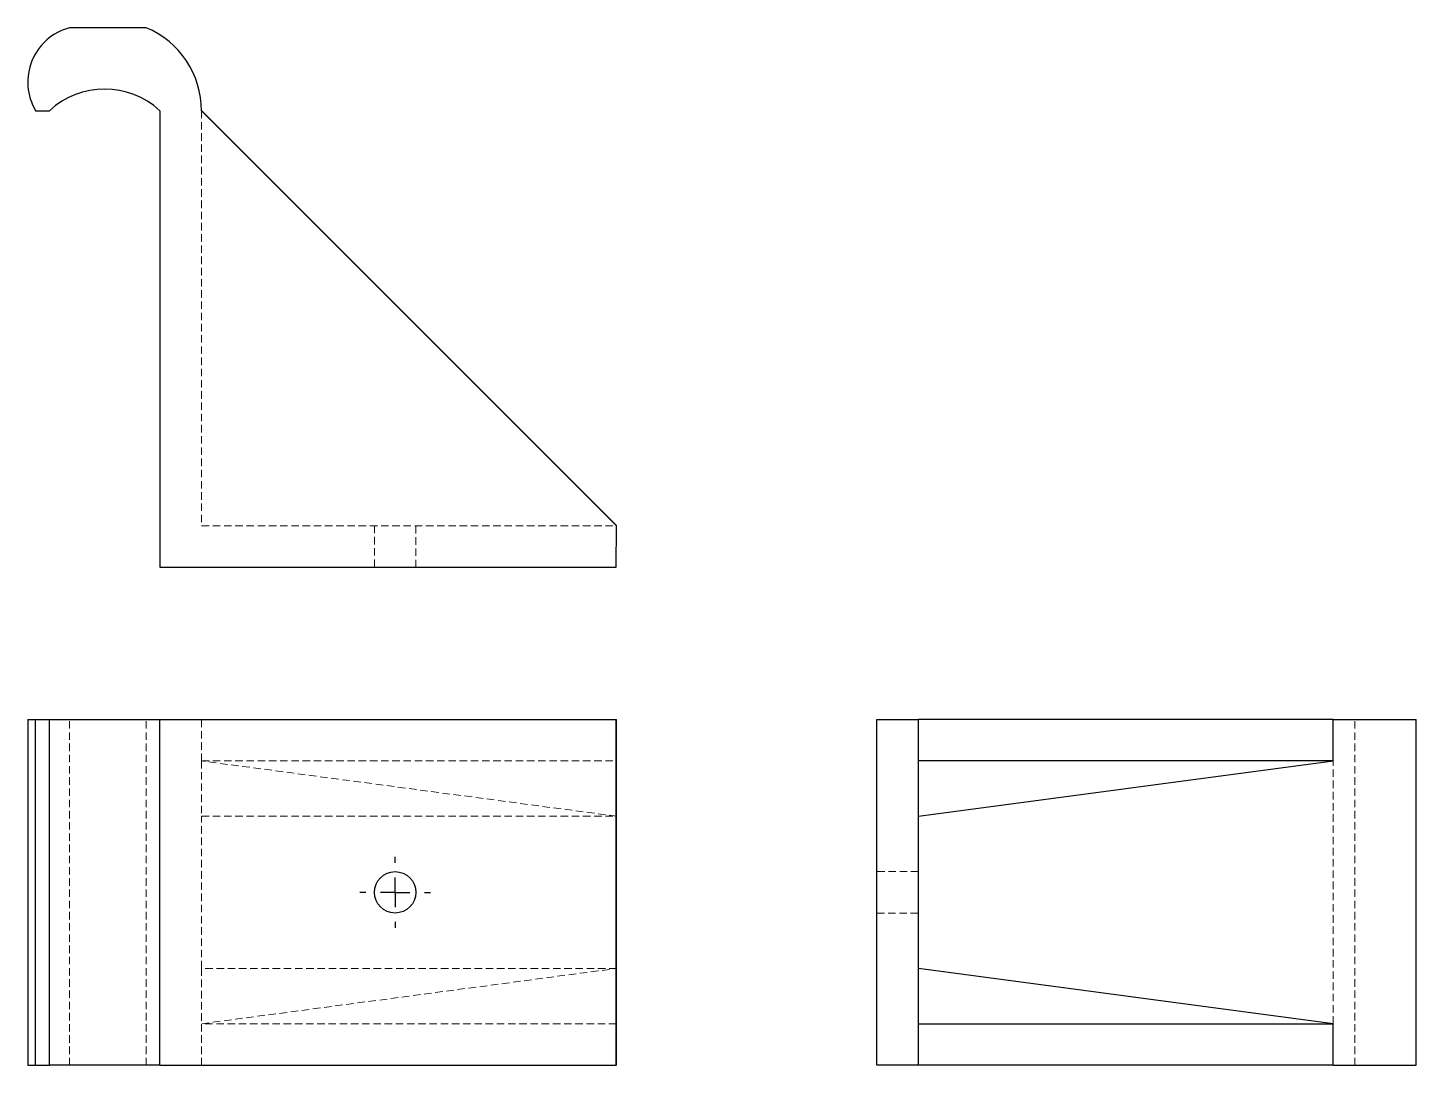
# Model space of a CAD drawing. Header units: millimetres. Extents: x 33 to 269, y 28 to 204.
import ezdxf

# ---------------------------------------------------------------- set-up
doc = ezdxf.new("R2010")
doc.units = ezdxf.units.MM
doc.linetypes.add('HIDDEN', pattern=[1.905, 1.27, -0.635])
doc.layers.add('10', color=7, linetype='Continuous')

# ---------------------------------------------------------------- blocks, each defined once
blk = doc.blocks.new('SW_CENTERMARKSYMBOL_0')
at = {"layer": '10', "color": 0}
for p, q in [((0, 5), (0, 6.02)), ((0, 0), (0, 2.5)), ((-5, 0), (-6.02, 0)), ((0, 0), (-2.5, 0)), ((0, 0), (0, -2.5)), ((0, 0), (2.5, 0)), ((5, 0), (6.02, 0)), ((0, -5), (0, -6.02))]:
    blk.add_line(p, q, dxfattribs=at)

msp = doc.modelspace()

# ---------------------------------------------------------------- linework, layer by layer
at = {"color": 7, "linetype": 'Continuous', "lineweight": 25}
for p, q in [((53.12, 203.79), (40.09, 203.79)), ((34.33, 189.7), (36.68, 189.7)), ((55.41, 189.7), (55.41, 112.21)), ((62.52, 189.7), (133, 119.25)), ((62.52, 189.7), (62.55, 189.7)), ((62.55, 189.7), (132.97, 119.28)), ((132.91, 112.21), (133, 119.25)), ((55.41, 112.21), (132.91, 112.21)), ((33, 86.36), (33, 27.64)), ((33, 86.36), (34.33, 86.36)), ((34.33, 27.64), (34.33, 86.36)), ((34.33, 86.36), (36.68, 86.36)), ((36.68, 27.64), (36.68, 86.36)), ((36.68, 86.36), (55.41, 86.36)), ((55.41, 27.64), (55.41, 86.36)), ((55.41, 86.36), (132.91, 86.36)), ((132.91, 27.64), (132.91, 86.36)), ((132.91, 86.36), (133, 86.36)), ((133, 79.31), (133, 86.36)), ((177.21, 27.64), (177.21, 86.36)), ((177.21, 86.36), (184.25, 86.36)), ((184.25, 79.31), (184.25, 86.36)), ((254.7, 86.36), (184.25, 86.36)), ((254.7, 79.31), (254.7, 86.36)), ((254.7, 86.36), (268.79, 86.36)), ((268.79, 27.64), (268.79, 86.36)), ((133, 69.92), (133, 79.31)), ((184.25, 69.92), (184.25, 79.31)), ((184.25, 69.92), (254.7, 79.31)), ((254.7, 79.31), (184.28, 79.31)), ((133, 44.08), (133, 69.92)), ((184.25, 44.08), (184.25, 69.92)), ((133, 34.69), (133, 44.08)), ((184.25, 34.69), (184.25, 44.08)), ((254.7, 34.69), (184.25, 44.08)), ((133, 27.64), (133, 34.69)), ((184.25, 27.64), (184.25, 34.69)), ((184.28, 34.69), (254.7, 34.69)), ((254.7, 27.64), (254.7, 34.69)), ((33, 27.64), (34.33, 27.64)), ((34.33, 27.64), (36.68, 27.64)), ((55.41, 27.64), (36.68, 27.64)), ((55.41, 27.64), (132.91, 27.64)), ((133, 27.64), (132.91, 27.64)), ((184.25, 27.64), (177.21, 27.64)), ((254.7, 27.64), (184.25, 27.64)), ((254.7, 27.64), (268.79, 27.64))]:
    msp.add_line(p, q, dxfattribs=at)
at = {"color": 7, "linetype": 'HIDDEN', "lineweight": 18}
for p, q in [((62.52, 189.7), (62.52, 119.25)), ((62.52, 119.25), (133, 119.25)), ((91.87, 119.25), (91.87, 112.21)), ((98.92, 112.21), (98.92, 119.25)), ((133, 119.25), (132.97, 119.28)), ((133, 119.25), (132.97, 119.28)), ((40.09, 27.64), (40.09, 86.36)), ((53.12, 27.64), (53.12, 86.36)), ((62.52, 79.31), (62.52, 86.36)), ((258.39, 27.64), (258.39, 86.36)), ((62.52, 79.31), (62.52, 69.92)), ((62.52, 79.31), (132.97, 79.31)), ((133, 69.92), (62.55, 79.31)), ((254.7, 34.69), (254.7, 79.31)), ((62.52, 69.92), (133, 69.92)), ((62.52, 44.08), (62.52, 69.92)), ((184.25, 60.52), (177.21, 60.52)), ((177.21, 53.48), (184.25, 53.48)), ((133, 44.08), (62.52, 44.08)), ((62.52, 44.08), (62.52, 34.69)), ((62.55, 34.69), (133, 44.08)), ((132.97, 34.69), (62.52, 34.69)), ((62.52, 27.64), (62.52, 34.69))]:
    msp.add_line(p, q, dxfattribs=at)
at = {"color": 7, "linetype": 'Continuous', "lineweight": 25}
msp.add_circle((95.39, 57), 3.52, dxfattribs=at)
for centre, radius, start, end in [((42.54, 194.57), 9.54, 104.9019, 210.6661), ((47.25, 189.7), 15.26, 0, 67.3801), ((46.05, 179.65), 13.74, 47.052, 132.948)]:
    msp.add_arc(centre, radius, start, end, dxfattribs=at)

# ---------------------------------------------------------------- block references
at = {"layer": '10'}
msp.add_blockref('SW_CENTERMARKSYMBOL_0', (95.39, 57), dxfattribs=at)

doc.saveas('drawing.dxf')
